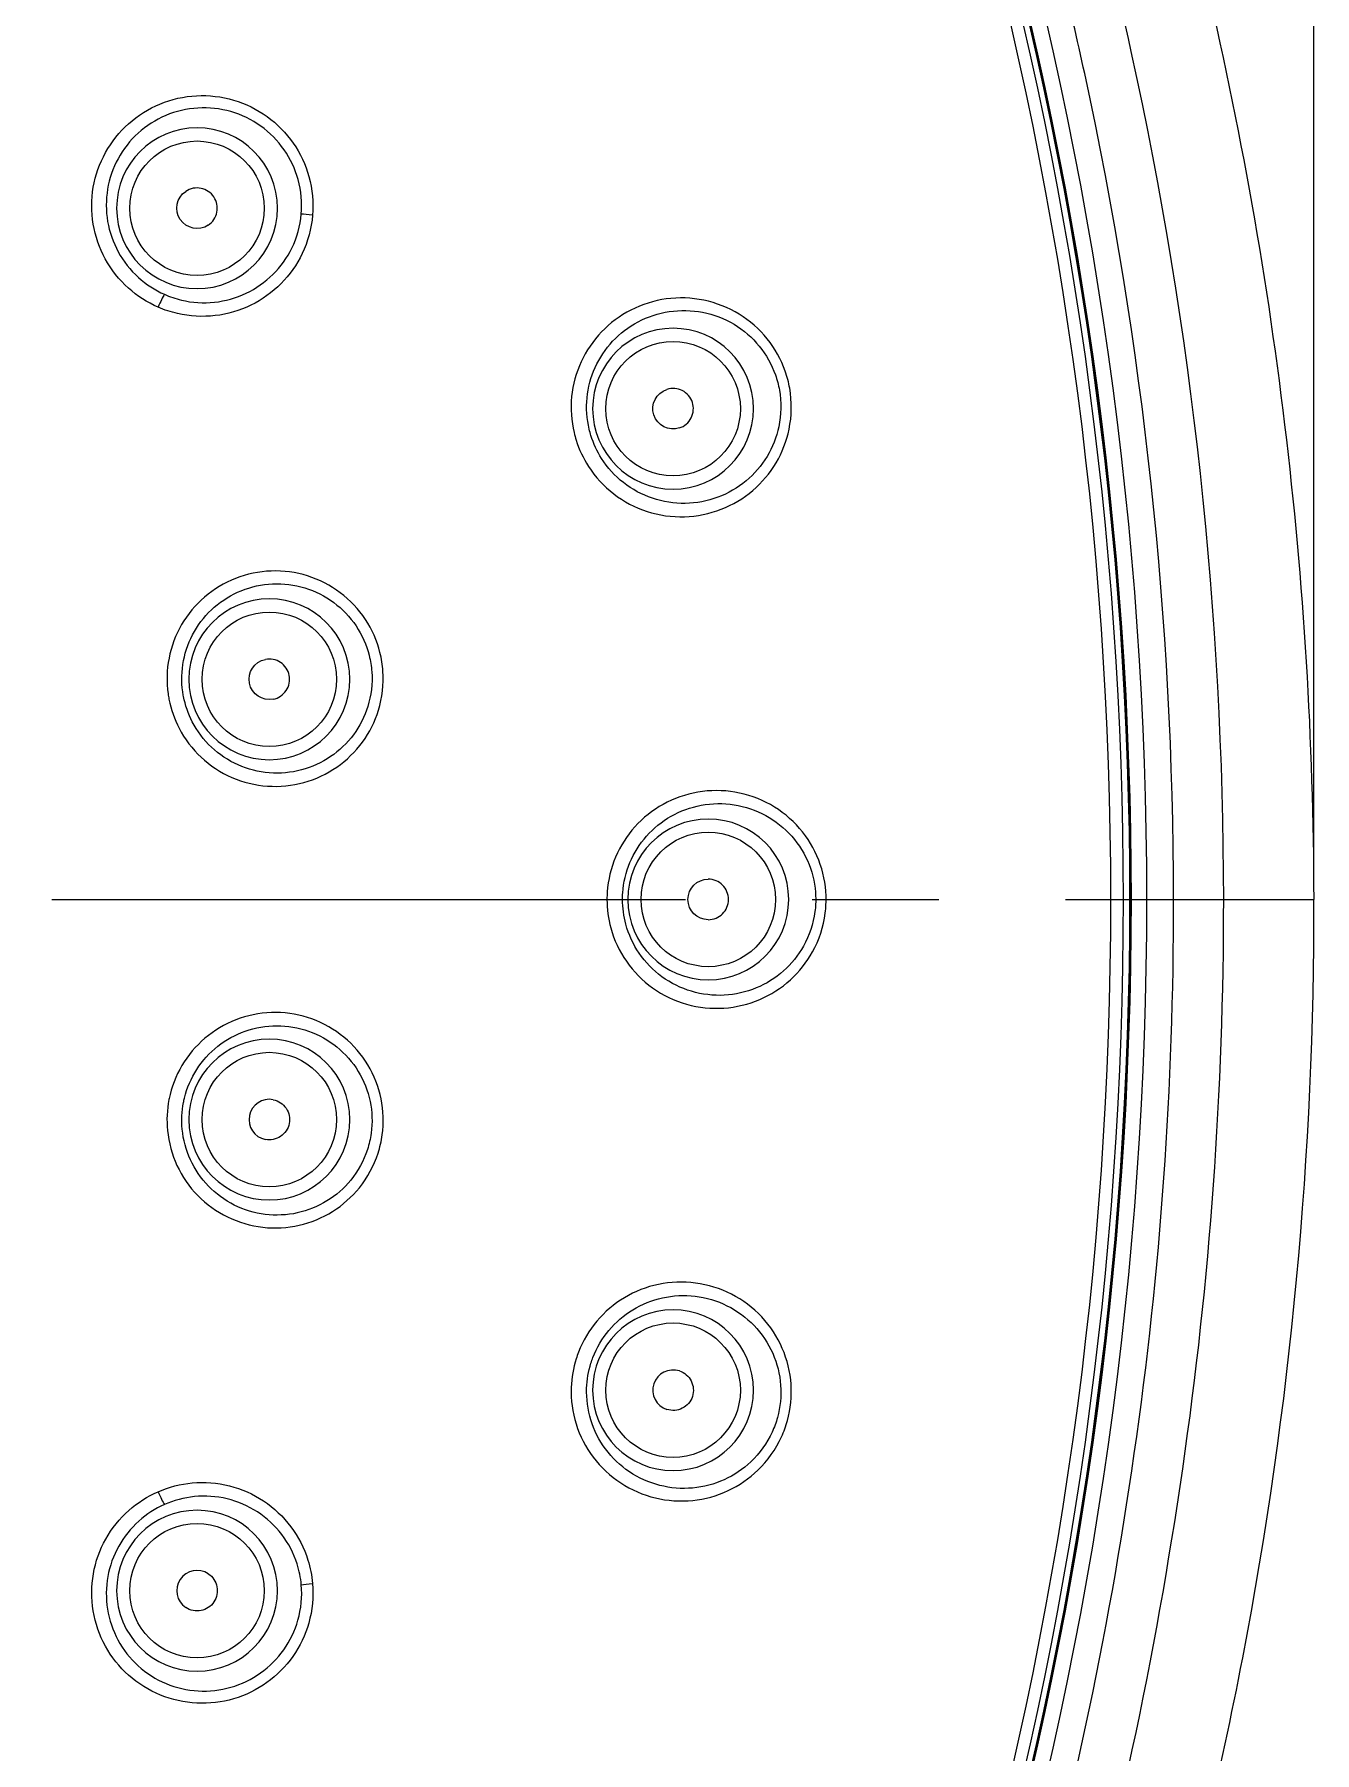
# Model space of a CAD drawing. Extents: x 1446 to 1743, y 841 to 1261.
# Drawn here: x 1566.3 to 1591.56, y 1092.8 to 1126.71 of the extents above; entities that cross this region are included whole.
import ezdxf

# ---------------------------------------------------------------- set-up
doc = ezdxf.new("R2010")
doc.units = 0
doc.header["$LTSCALE"] = 10
doc.header["$MEASUREMENT"] = 0
doc.linetypes.add('CENTER', pattern=[2, 1.25, -0.25, 0.25, -0.25])
doc.layers.add('1', color=1, linetype='CENTER')
doc.layers.add('D', color=2, linetype='CONTINUOUS')

msp = doc.modelspace()

# ---------------------------------------------------------------- linework, layer by layer
at = {"layer": '1'}
msp.add_line((1506.646, 1109.634), (1591.545, 1109.634), dxfattribs=at)
at = {"layer": '1', "color": 3, "linetype": 'Continuous', "extrusion": (0, 0, -1)}
for centre in [(-1569.511, 1123.275), (-1578.902, 1119.319), (-1570.937, 1113.979), (-1579.596, 1109.634), (-1570.937, 1105.29), (-1578.902, 1099.949), (-1569.511, 1095.993)]:
    msp.add_circle(centre, 1.587, dxfattribs=at)
at = {"layer": '1', "color": 3, "linetype": 'Continuous'}
for centre in [(1569.511, 1123.275), (1578.902, 1119.319), (1570.937, 1113.979), (1579.596, 1109.634), (1570.937, 1105.29), (1578.902, 1099.949), (1569.511, 1095.993)]:
    msp.add_circle(centre, 1.327, dxfattribs=at)
for radius in [76.319, 76.347]:
    msp.add_arc((1511.596, 1109.634), radius, 343.82384, 16.17616, dxfattribs=at)
at = {"layer": '1', "color": 7, "linetype": 'Continuous', "extrusion": (0, 0, -1)}
for centre, radius, start, end in [((-1511.596, 1109.634), 76.328, 163.82384, 196.17616), ((-1569.511, 1123.275), 0.4, 236.25, 56.25), ((-1578.902, 1119.319), 0.4, 252, 72), ((-1570.937, 1113.979), 0.4, 258.75, 78.75), ((-1579.596, 1109.634), 0.4, 270, 90)]:
    msp.add_arc(centre, radius, start, end, dxfattribs=at)
at = {"layer": '1', "color": 3, "linetype": 'Continuous', "extrusion": (0, 0, -1)}
msp.add_arc((-1511.596, 1109.634), 76.647, 163.82384, 196.17616, dxfattribs=at)
at = {"layer": '1', "color": 7, "linetype": 'Continuous'}
for centre, start, end in [((1570.937, 1105.29), 78.75, 258.75), ((1578.902, 1099.949), 72, 252), ((1569.511, 1095.993), 56.25, 236.25)]:
    msp.add_arc(centre, 0.4, start, end, dxfattribs=at)
at = {"layer": '1', "color": 3, "linetype": 'Continuous'}
for points, knots in [([(1508.434, 1109.634), (1508.438, 1115.237), (1509.046, 1120.864), (1510.856, 1129.098), (1511.506, 1131.882), (1513.793, 1136.983), (1515.424, 1139.353), (1519.375, 1143.306), (1521.741, 1144.938), (1526.843, 1147.233), (1529.634, 1147.883), (1537.86, 1149.687), (1543.429, 1150.295), (1554.741, 1150.297), (1560.317, 1149.691), (1567.167, 1148.188), (1568.531, 1147.849), (1571.249, 1147.104), (1572.608, 1146.665), (1576.451, 1144.94), (1578.821, 1143.303), (1582.769, 1139.348), (1584.393, 1136.992), (1586.692, 1131.869), (1587.33, 1129.117), (1589.143, 1120.869), (1589.753, 1115.237), (1589.757, 1109.634)], [0, 0, 0, 0, 0.125, 0.125, 0.1875, 0.1875, 0.25, 0.25, 0.3125, 0.3125, 0.375, 0.375, 0.5, 0.5, 0.625, 0.625, 0.65625, 0.65625, 0.6875, 0.6875, 0.75, 0.75, 0.8125, 0.8125, 0.875, 0.875, 1, 1, 1, 1]), ([(1588.776, 1109.633), (1588.77, 1115.136), (1588.185, 1120.57), (1586.731, 1127.275), (1586.403, 1128.613), (1585.684, 1131.262), (1585.282, 1132.571), (1583.635, 1136.341), (1582.059, 1138.659), (1578.209, 1142.534), (1575.889, 1144.131), (1572.121, 1145.798), (1570.788, 1146.215), (1568.13, 1146.938), (1566.796, 1147.267), (1560.098, 1148.724), (1554.647, 1149.313), (1543.588, 1149.316), (1538.143, 1148.73), (1531.438, 1147.277), (1530.103, 1146.95), (1527.441, 1146.226), (1526.114, 1145.815), (1522.358, 1144.162), (1520.037, 1142.576), (1516.173, 1138.714), (1514.585, 1136.391), (1512.935, 1132.639), (1512.525, 1131.322), (1511.8, 1128.657), (1511.47, 1127.321), (1510.01, 1120.611), (1509.421, 1115.163), (1509.415, 1109.633)], [0, 0, 0, 0, 0.125, 0.125, 0.15625, 0.15625, 0.1875, 0.1875, 0.25, 0.25, 0.3125, 0.3125, 0.34375, 0.34375, 0.375, 0.375, 0.5, 0.5, 0.625, 0.625, 0.65625, 0.65625, 0.6875, 0.6875, 0.75, 0.75, 0.8125, 0.8125, 0.84375, 0.84375, 0.875, 0.875, 1, 1, 1, 1]), ([(1568.743, 1121.322), (1568.743, 1121.322), (1568.743, 1121.322), (1568.743, 1121.322), (1568.53, 1121.415), (1568.329, 1121.544), (1568.156, 1121.7), (1567.974, 1121.863), (1567.818, 1122.06), (1567.7, 1122.274), (1567.584, 1122.487), (1567.502, 1122.723), (1567.462, 1122.963), (1567.423, 1123.201), (1567.424, 1123.45), (1567.464, 1123.688), (1567.505, 1123.926), (1567.588, 1124.161), (1567.705, 1124.373), (1567.823, 1124.585), (1567.979, 1124.781), (1568.16, 1124.942), (1568.342, 1125.105), (1568.555, 1125.239), (1568.78, 1125.332), (1569.007, 1125.426), (1569.253, 1125.482), (1569.499, 1125.495), (1569.744, 1125.508), (1569.995, 1125.479), (1570.232, 1125.409), (1570.467, 1125.34), (1570.694, 1125.229), (1570.894, 1125.085), (1571.092, 1124.941), (1571.269, 1124.761), (1571.409, 1124.56), (1571.548, 1124.36), (1571.654, 1124.133), (1571.719, 1123.898), (1571.787, 1123.651), (1571.811, 1123.389), (1571.79, 1123.135)], [0, 0, 0, 0, 0.000006, 0.000006, 0.000006, 0.073197, 0.073197, 0.073197, 0.150093, 0.150093, 0.150093, 0.226407, 0.226407, 0.226407, 0.302501, 0.302501, 0.302501, 0.378816, 0.378816, 0.378816, 0.455626, 0.455626, 0.455626, 0.53295, 0.53295, 0.53295, 0.610603, 0.610603, 0.610603, 0.688307, 0.688307, 0.688307, 0.765805, 0.765805, 0.765805, 0.842927, 0.842927, 0.842927, 0.919624, 0.919624, 0.919624, 1, 1, 1, 1]), ([(1571.568, 1123.161), (1571.587, 1123.387), (1571.566, 1123.621), (1571.505, 1123.84), (1571.448, 1124.049), (1571.352, 1124.252), (1571.228, 1124.43), (1571.103, 1124.609), (1570.945, 1124.769), (1570.768, 1124.896), (1570.59, 1125.023), (1570.388, 1125.121), (1570.178, 1125.181), (1569.968, 1125.242), (1569.745, 1125.267), (1569.527, 1125.253), (1569.31, 1125.24), (1569.093, 1125.189), (1568.893, 1125.105), (1568.694, 1125.021), (1568.508, 1124.901), (1568.348, 1124.756), (1568.19, 1124.613), (1568.055, 1124.44), (1567.953, 1124.252), (1567.852, 1124.066), (1567.781, 1123.859), (1567.746, 1123.65), (1567.712, 1123.441), (1567.712, 1123.224), (1567.747, 1123.015), (1567.783, 1122.806), (1567.855, 1122.6), (1567.957, 1122.413), (1568.059, 1122.226), (1568.196, 1122.053), (1568.354, 1121.909), (1568.505, 1121.772), (1568.681, 1121.658), (1568.867, 1121.576)], [0, 0, 0, 0, 0.081058, 0.081058, 0.081058, 0.158442, 0.158442, 0.158442, 0.23624, 0.23624, 0.23624, 0.314338, 0.314338, 0.314338, 0.392502, 0.392502, 0.392502, 0.470413, 0.470413, 0.470413, 0.54775, 0.54775, 0.54775, 0.624309, 0.624309, 0.624309, 0.70013, 0.70013, 0.70013, 0.775547, 0.775547, 0.775547, 0.851106, 0.851106, 0.851106, 0.927301, 0.927301, 0.927301, 1, 1, 1, 1]), ([(1571.79, 1123.135), (1571.79, 1123.135), (1571.79, 1123.135), (1571.79, 1123.135), (1571.768, 1122.875), (1571.697, 1122.614), (1571.584, 1122.379), (1571.48, 1122.161), (1571.337, 1121.959), (1571.168, 1121.788), (1570.996, 1121.614), (1570.793, 1121.469), (1570.574, 1121.362), (1570.353, 1121.254), (1570.111, 1121.183), (1569.867, 1121.155), (1569.622, 1121.127), (1569.368, 1121.14), (1569.127, 1121.196), (1568.996, 1121.226), (1568.867, 1121.268), (1568.743, 1121.322), (1568.743, 1121.322), (1568.743, 1121.322), (1568.743, 1121.322)], [0, 0, 0, 0, 0.000015, 0.000015, 0.000015, 0.190228, 0.190228, 0.190228, 0.365738, 0.365738, 0.365738, 0.543364, 0.543364, 0.543364, 0.722731, 0.722731, 0.722731, 0.90274, 0.90274, 0.90274, 0.999985, 0.999985, 0.999985, 1, 1, 1, 1]), ([(1568.867, 1121.576), (1568.975, 1121.527), (1569.088, 1121.489), (1569.203, 1121.462), (1569.415, 1121.412), (1569.638, 1121.397), (1569.853, 1121.42), (1570.069, 1121.443), (1570.284, 1121.504), (1570.48, 1121.597), (1570.674, 1121.69), (1570.855, 1121.817), (1571.008, 1121.969), (1571.16, 1122.119), (1571.288, 1122.298), (1571.382, 1122.49), (1571.483, 1122.698), (1571.547, 1122.93), (1571.568, 1123.161)], [0, 0, 0, 0, 0.096534, 0.096534, 0.096534, 0.275718, 0.275718, 0.275718, 0.454902, 0.454902, 0.454902, 0.632827, 0.632827, 0.632827, 0.808936, 0.808936, 0.808936, 1, 1, 1, 1]), ([(1576.989, 1118.698), (1576.974, 1118.747), (1576.96, 1118.796), (1576.949, 1118.846), (1576.894, 1119.078), (1576.878, 1119.322), (1576.901, 1119.558), (1576.925, 1119.794), (1576.99, 1120.029), (1577.088, 1120.244), (1577.188, 1120.46), (1577.326, 1120.662), (1577.49, 1120.833), (1577.657, 1121.008), (1577.855, 1121.155), (1578.069, 1121.265), (1578.287, 1121.377), (1578.526, 1121.452), (1578.768, 1121.485), (1579.014, 1121.519), (1579.268, 1121.51), (1579.511, 1121.46), (1579.754, 1121.409), (1579.992, 1121.315), (1580.204, 1121.185), (1580.414, 1121.056), (1580.605, 1120.889), (1580.76, 1120.696), (1580.912, 1120.507), (1581.034, 1120.288), (1581.114, 1120.059), (1581.153, 1119.949), (1581.182, 1119.837), (1581.202, 1119.723), (1581.249, 1119.456), (1581.245, 1119.176), (1581.19, 1118.912), (1581.142, 1118.681), (1581.054, 1118.455), (1580.935, 1118.252), (1580.813, 1118.047), (1580.655, 1117.86), (1580.474, 1117.706), (1580.29, 1117.549), (1580.076, 1117.421), (1579.851, 1117.334), (1579.621, 1117.245), (1579.373, 1117.194), (1579.127, 1117.186), (1578.879, 1117.179), (1578.625, 1117.214), (1578.388, 1117.291), (1578.153, 1117.367), (1577.927, 1117.486), (1577.73, 1117.638), (1577.536, 1117.787), (1577.365, 1117.973), (1577.232, 1118.18), (1577.129, 1118.34), (1577.047, 1118.516), (1576.989, 1118.698)], [0, 0, 0, 0, 0.011078, 0.011078, 0.011078, 0.063424, 0.063424, 0.063424, 0.11559, 0.11559, 0.11559, 0.168201, 0.168201, 0.168201, 0.2217, 0.2217, 0.2217, 0.276203, 0.276203, 0.276203, 0.331424, 0.331424, 0.331424, 0.386733, 0.386733, 0.386733, 0.441399, 0.441399, 0.441399, 0.494953, 0.494953, 0.494953, 0.52014, 0.52014, 0.52014, 0.579818, 0.579818, 0.579818, 0.631892, 0.631892, 0.631892, 0.684692, 0.684692, 0.684692, 0.738604, 0.738604, 0.738604, 0.793539, 0.793539, 0.793539, 0.848942, 0.848942, 0.848942, 0.90404, 0.90404, 0.90404, 0.958226, 0.958226, 0.958226, 1, 1, 1, 1]), ([(1577.282, 1118.787), (1577.332, 1118.629), (1577.403, 1118.476), (1577.492, 1118.336), (1577.606, 1118.155), (1577.754, 1117.992), (1577.922, 1117.86), (1578.093, 1117.726), (1578.29, 1117.62), (1578.495, 1117.551), (1578.703, 1117.481), (1578.925, 1117.447), (1579.143, 1117.451), (1579.361, 1117.454), (1579.58, 1117.496), (1579.784, 1117.572), (1579.985, 1117.647), (1580.176, 1117.758), (1580.341, 1117.896), (1580.504, 1118.031), (1580.646, 1118.195), (1580.755, 1118.377), (1580.864, 1118.557), (1580.943, 1118.758), (1580.987, 1118.964), (1581.037, 1119.199), (1581.042, 1119.449), (1580.999, 1119.686), (1580.981, 1119.788), (1580.955, 1119.889), (1580.921, 1119.986), (1580.848, 1120.19), (1580.739, 1120.385), (1580.602, 1120.552), (1580.463, 1120.723), (1580.292, 1120.871), (1580.104, 1120.984), (1579.914, 1121.098), (1579.701, 1121.179), (1579.485, 1121.221), (1579.269, 1121.263), (1579.044, 1121.268), (1578.827, 1121.236), (1578.614, 1121.204), (1578.404, 1121.135), (1578.213, 1121.034), (1578.027, 1120.935), (1577.855, 1120.804), (1577.71, 1120.649), (1577.569, 1120.498), (1577.45, 1120.321), (1577.364, 1120.131), (1577.28, 1119.944), (1577.225, 1119.74), (1577.205, 1119.534), (1577.185, 1119.329), (1577.199, 1119.117), (1577.247, 1118.915), (1577.257, 1118.872), (1577.269, 1118.829), (1577.282, 1118.787)], [0, 0, 0, 0, 0.041104, 0.041104, 0.041104, 0.094604, 0.094604, 0.094604, 0.149312, 0.149312, 0.149312, 0.204655, 0.204655, 0.204655, 0.259811, 0.259811, 0.259811, 0.314122, 0.314122, 0.314122, 0.367407, 0.367407, 0.367407, 0.419989, 0.419989, 0.419989, 0.480263, 0.480263, 0.480263, 0.505694, 0.505694, 0.505694, 0.559787, 0.559787, 0.559787, 0.61499, 0.61499, 0.61499, 0.670775, 0.670775, 0.670775, 0.726317, 0.726317, 0.726317, 0.780895, 0.780895, 0.780895, 0.834168, 0.834168, 0.834168, 0.886252, 0.886252, 0.886252, 0.937654, 0.937654, 0.937654, 0.989109, 0.989109, 0.989109, 1, 1, 1, 1]), ([(1568.957, 1113.585), (1568.95, 1113.62), (1568.944, 1113.655), (1568.939, 1113.691), (1568.906, 1113.924), (1568.912, 1114.167), (1568.958, 1114.398), (1569.003, 1114.629), (1569.088, 1114.855), (1569.206, 1115.058), (1569.325, 1115.262), (1569.481, 1115.448), (1569.659, 1115.601), (1569.84, 1115.756), (1570.049, 1115.882), (1570.27, 1115.969), (1570.493, 1116.056), (1570.734, 1116.106), (1570.974, 1116.115), (1571.215, 1116.124), (1571.461, 1116.091), (1571.691, 1116.019), (1571.921, 1115.946), (1572.143, 1115.833), (1572.336, 1115.687), (1572.528, 1115.543), (1572.698, 1115.363), (1572.831, 1115.162), (1572.962, 1114.963), (1573.061, 1114.739), (1573.119, 1114.508), (1573.15, 1114.387), (1573.169, 1114.263), (1573.178, 1114.139), (1573.196, 1113.882), (1573.165, 1113.616), (1573.09, 1113.37), (1573.021, 1113.145), (1572.912, 1112.929), (1572.774, 1112.74), (1572.635, 1112.549), (1572.461, 1112.38), (1572.267, 1112.246), (1572.071, 1112.11), (1571.849, 1112.006), (1571.619, 1111.943), (1571.387, 1111.879), (1571.141, 1111.854), (1570.901, 1111.871), (1570.66, 1111.887), (1570.418, 1111.946), (1570.197, 1112.043), (1569.976, 1112.139), (1569.768, 1112.275), (1569.591, 1112.44), (1569.417, 1112.603), (1569.267, 1112.8), (1569.157, 1113.012), (1569.064, 1113.192), (1568.996, 1113.387), (1568.957, 1113.585)], [0, 0, 0, 0, 0.007897, 0.007897, 0.007897, 0.060836, 0.060836, 0.060836, 0.113705, 0.113705, 0.113705, 0.166841, 0.166841, 0.166841, 0.22048, 0.22048, 0.22048, 0.27467, 0.27467, 0.27467, 0.329233, 0.329233, 0.329233, 0.38381, 0.38381, 0.38381, 0.438003, 0.438003, 0.438003, 0.49157, 0.49157, 0.49157, 0.519217, 0.519217, 0.519217, 0.577386, 0.577386, 0.577386, 0.6302, 0.6302, 0.6302, 0.683462, 0.683462, 0.683462, 0.737359, 0.737359, 0.737359, 0.791796, 0.791796, 0.791796, 0.846433, 0.846433, 0.846433, 0.900855, 0.900855, 0.900855, 0.954761, 0.954761, 0.954761, 1, 1, 1, 1]), ([(1569.244, 1113.64), (1569.278, 1113.467), (1569.337, 1113.297), (1569.418, 1113.141), (1569.513, 1112.955), (1569.643, 1112.784), (1569.794, 1112.64), (1569.947, 1112.495), (1570.128, 1112.375), (1570.32, 1112.289), (1570.514, 1112.203), (1570.726, 1112.149), (1570.937, 1112.133), (1571.148, 1112.116), (1571.365, 1112.135), (1571.57, 1112.19), (1571.773, 1112.244), (1571.97, 1112.334), (1572.144, 1112.452), (1572.317, 1112.569), (1572.472, 1112.718), (1572.596, 1112.886), (1572.72, 1113.053), (1572.817, 1113.243), (1572.879, 1113.442), (1572.947, 1113.661), (1572.975, 1113.896), (1572.959, 1114.125), (1572.951, 1114.235), (1572.933, 1114.345), (1572.906, 1114.452), (1572.855, 1114.657), (1572.766, 1114.855), (1572.649, 1115.031), (1572.53, 1115.208), (1572.378, 1115.367), (1572.207, 1115.494), (1572.035, 1115.621), (1571.839, 1115.72), (1571.635, 1115.782), (1571.431, 1115.844), (1571.214, 1115.871), (1571.001, 1115.861), (1570.791, 1115.852), (1570.579, 1115.806), (1570.383, 1115.727), (1570.19, 1115.649), (1570.008, 1115.537), (1569.851, 1115.4), (1569.696, 1115.265), (1569.561, 1115.102), (1569.459, 1114.923), (1569.357, 1114.746), (1569.283, 1114.548), (1569.244, 1114.347), (1569.205, 1114.146), (1569.2, 1113.935), (1569.229, 1113.732), (1569.233, 1113.701), (1569.239, 1113.67), (1569.244, 1113.64)], [0, 0, 0, 0, 0.04472, 0.04472, 0.04472, 0.098118, 0.098118, 0.098118, 0.152218, 0.152218, 0.152218, 0.206756, 0.206756, 0.206756, 0.261299, 0.261299, 0.261299, 0.315455, 0.315455, 0.315455, 0.369067, 0.369067, 0.369067, 0.422275, 0.422275, 0.422275, 0.480902, 0.480902, 0.480902, 0.508764, 0.508764, 0.508764, 0.562752, 0.562752, 0.562752, 0.617351, 0.617351, 0.617351, 0.672275, 0.672275, 0.672275, 0.727066, 0.727066, 0.727066, 0.781307, 0.781307, 0.781307, 0.834786, 0.834786, 0.834786, 0.887552, 0.887552, 0.887552, 0.939884, 0.939884, 0.939884, 0.992197, 0.992197, 0.992197, 1, 1, 1, 1]), ([(1577.598, 1109.634), (1577.598, 1109.684), (1577.599, 1109.734), (1577.603, 1109.783), (1577.619, 1110.019), (1577.676, 1110.255), (1577.768, 1110.471), (1577.861, 1110.688), (1577.991, 1110.892), (1578.148, 1111.067), (1578.308, 1111.244), (1578.499, 1111.396), (1578.706, 1111.511), (1578.917, 1111.628), (1579.151, 1111.71), (1579.389, 1111.751), (1579.63, 1111.793), (1579.882, 1111.793), (1580.123, 1111.752), (1580.367, 1111.711), (1580.607, 1111.626), (1580.823, 1111.505), (1581.038, 1111.384), (1581.235, 1111.223), (1581.397, 1111.036), (1581.557, 1110.852), (1581.687, 1110.637), (1581.775, 1110.409), (1581.862, 1110.186), (1581.912, 1109.945), (1581.92, 1109.705), (1581.923, 1109.592), (1581.918, 1109.477), (1581.904, 1109.365), (1581.87, 1109.098), (1581.783, 1108.834), (1581.654, 1108.599), (1581.539, 1108.393), (1581.389, 1108.204), (1581.215, 1108.046), (1581.038, 1107.885), (1580.831, 1107.753), (1580.612, 1107.66), (1580.389, 1107.564), (1580.146, 1107.506), (1579.904, 1107.49), (1579.658, 1107.474), (1579.406, 1107.5), (1579.168, 1107.567), (1578.931, 1107.634), (1578.701, 1107.744), (1578.499, 1107.888), (1578.299, 1108.031), (1578.121, 1108.211), (1577.98, 1108.413), (1577.842, 1108.612), (1577.737, 1108.837), (1577.673, 1109.072), (1577.623, 1109.254), (1577.598, 1109.445), (1577.598, 1109.634)], [0, 0, 0, 0, 0.010855, 0.010855, 0.010855, 0.063006, 0.063006, 0.063006, 0.115254, 0.115254, 0.115254, 0.16819, 0.16819, 0.16819, 0.222153, 0.222153, 0.222153, 0.277083, 0.277083, 0.277083, 0.332499, 0.332499, 0.332499, 0.387645, 0.387645, 0.387645, 0.441835, 0.441835, 0.441835, 0.494829, 0.494829, 0.494829, 0.519638, 0.519638, 0.519638, 0.579309, 0.579309, 0.579309, 0.631586, 0.631586, 0.631586, 0.684879, 0.684879, 0.684879, 0.739317, 0.739317, 0.739317, 0.794573, 0.794573, 0.794573, 0.84995, 0.84995, 0.84995, 0.904707, 0.904707, 0.904707, 0.95841, 0.95841, 0.95841, 1, 1, 1, 1]), ([(1577.905, 1109.634), (1577.905, 1109.47), (1577.926, 1109.304), (1577.969, 1109.146), (1578.024, 1108.942), (1578.115, 1108.745), (1578.233, 1108.572), (1578.354, 1108.394), (1578.508, 1108.236), (1578.681, 1108.109), (1578.857, 1107.981), (1579.057, 1107.882), (1579.265, 1107.821), (1579.473, 1107.759), (1579.695, 1107.733), (1579.912, 1107.744), (1580.126, 1107.756), (1580.342, 1107.804), (1580.541, 1107.887), (1580.736, 1107.967), (1580.921, 1108.082), (1581.08, 1108.224), (1581.236, 1108.362), (1581.371, 1108.53), (1581.474, 1108.713), (1581.591, 1108.921), (1581.669, 1109.156), (1581.7, 1109.394), (1581.713, 1109.494), (1581.718, 1109.596), (1581.714, 1109.697), (1581.707, 1109.911), (1581.662, 1110.126), (1581.584, 1110.325), (1581.504, 1110.527), (1581.387, 1110.718), (1581.243, 1110.881), (1581.098, 1111.046), (1580.921, 1111.187), (1580.729, 1111.292), (1580.536, 1111.397), (1580.322, 1111.469), (1580.106, 1111.503), (1579.893, 1111.537), (1579.67, 1111.534), (1579.458, 1111.494), (1579.25, 1111.455), (1579.046, 1111.38), (1578.861, 1111.275), (1578.681, 1111.173), (1578.516, 1111.038), (1578.378, 1110.882), (1578.242, 1110.729), (1578.13, 1110.551), (1578.051, 1110.361), (1577.972, 1110.173), (1577.923, 1109.968), (1577.909, 1109.764), (1577.906, 1109.72), (1577.905, 1109.677), (1577.905, 1109.634)], [0, 0, 0, 0, 0.040875, 0.040875, 0.040875, 0.093782, 0.093782, 0.093782, 0.148001, 0.148001, 0.148001, 0.203175, 0.203175, 0.203175, 0.258545, 0.258545, 0.258545, 0.31333, 0.31333, 0.31333, 0.367095, 0.367095, 0.367095, 0.419889, 0.419889, 0.419889, 0.480168, 0.480168, 0.480168, 0.505221, 0.505221, 0.505221, 0.558749, 0.558749, 0.558749, 0.613483, 0.613483, 0.613483, 0.669145, 0.669145, 0.669145, 0.724967, 0.724967, 0.724967, 0.780093, 0.780093, 0.780093, 0.833961, 0.833961, 0.833961, 0.88649, 0.88649, 0.88649, 0.938052, 0.938052, 0.938052, 0.989334, 0.989334, 0.989334, 1, 1, 1, 1]), ([(1570.754, 1073.166), (1572.522, 1073.689), (1574.189, 1074.417), (1577.327, 1076.274), (1578.798, 1077.411), (1582.666, 1081.254), (1584.6, 1084.47), (1586.733, 1091.5), (1587.483, 1095.091), (1588.519, 1102.307), (1588.78, 1105.952), (1588.776, 1109.633)], [0, 0, 0, 0, 0.125, 0.125, 0.25, 0.25, 0.5, 0.5, 0.75, 0.75, 1, 1, 1, 1]), ([(1589.757, 1109.634), (1589.76, 1105.887), (1589.488, 1102.105), (1588.408, 1094.689), (1587.649, 1090.984), (1585.376, 1083.797), (1583.353, 1080.51), (1578.023, 1075.273), (1574.63, 1073.273), (1571.037, 1072.21)], [0, 0, 0, 0, 0.25, 0.25, 0.5, 0.5, 0.75, 0.75, 1, 1, 1, 1]), ([(1568.957, 1105.683), (1568.963, 1105.716), (1568.971, 1105.749), (1568.979, 1105.782), (1569.035, 1106.011), (1569.131, 1106.233), (1569.258, 1106.43), (1569.386, 1106.628), (1569.55, 1106.806), (1569.735, 1106.951), (1569.922, 1107.097), (1570.136, 1107.212), (1570.36, 1107.288), (1570.586, 1107.366), (1570.829, 1107.405), (1571.067, 1107.403), (1571.308, 1107.4), (1571.552, 1107.357), (1571.778, 1107.275), (1572.005, 1107.192), (1572.221, 1107.069), (1572.408, 1106.916), (1572.594, 1106.763), (1572.756, 1106.575), (1572.88, 1106.368), (1573.003, 1106.163), (1573.093, 1105.934), (1573.141, 1105.699), (1573.188, 1105.467), (1573.196, 1105.224), (1573.164, 1104.989), (1573.147, 1104.866), (1573.119, 1104.744), (1573.081, 1104.626), (1573.002, 1104.381), (1572.875, 1104.147), (1572.714, 1103.946), (1572.566, 1103.763), (1572.385, 1103.602), (1572.186, 1103.477), (1571.984, 1103.351), (1571.758, 1103.258), (1571.527, 1103.205), (1571.293, 1103.152), (1571.047, 1103.138), (1570.809, 1103.165), (1570.569, 1103.193), (1570.33, 1103.262), (1570.113, 1103.368), (1569.896, 1103.474), (1569.695, 1103.619), (1569.525, 1103.792), (1569.357, 1103.963), (1569.217, 1104.167), (1569.115, 1104.385), (1569.015, 1104.601), (1568.951, 1104.837), (1568.928, 1105.075), (1568.908, 1105.277), (1568.918, 1105.484), (1568.957, 1105.683)], [0, 0, 0, 0, 0.007483, 0.007483, 0.007483, 0.06033, 0.06033, 0.06033, 0.113303, 0.113303, 0.113303, 0.166705, 0.166705, 0.166705, 0.220683, 0.220683, 0.220683, 0.27515, 0.27515, 0.27515, 0.329795, 0.329795, 0.329795, 0.384193, 0.384193, 0.384193, 0.438009, 0.438009, 0.438009, 0.491182, 0.491182, 0.491182, 0.51876, 0.51876, 0.51876, 0.576811, 0.576811, 0.576811, 0.629848, 0.629848, 0.629848, 0.683499, 0.683499, 0.683499, 0.737751, 0.737751, 0.737751, 0.792349, 0.792349, 0.792349, 0.846894, 0.846894, 0.846894, 0.901032, 0.901032, 0.901032, 0.954598, 0.954598, 0.954598, 1, 1, 1, 1]), ([(1569.244, 1105.628), (1569.211, 1105.455), (1569.202, 1105.275), (1569.219, 1105.099), (1569.238, 1104.892), (1569.294, 1104.686), (1569.38, 1104.498), (1569.467, 1104.307), (1569.589, 1104.129), (1569.735, 1103.978), (1569.882, 1103.826), (1570.057, 1103.697), (1570.246, 1103.603), (1570.436, 1103.508), (1570.645, 1103.445), (1570.856, 1103.419), (1571.065, 1103.393), (1571.283, 1103.403), (1571.489, 1103.448), (1571.694, 1103.493), (1571.895, 1103.574), (1572.074, 1103.684), (1572.251, 1103.793), (1572.412, 1103.934), (1572.544, 1104.096), (1572.688, 1104.273), (1572.801, 1104.48), (1572.872, 1104.698), (1572.906, 1104.802), (1572.931, 1104.91), (1572.946, 1105.02), (1572.974, 1105.228), (1572.967, 1105.444), (1572.925, 1105.649), (1572.882, 1105.857), (1572.801, 1106.06), (1572.691, 1106.241), (1572.58, 1106.424), (1572.435, 1106.589), (1572.27, 1106.723), (1572.103, 1106.857), (1571.911, 1106.964), (1571.71, 1107.035), (1571.51, 1107.105), (1571.295, 1107.142), (1571.083, 1107.141), (1570.874, 1107.141), (1570.661, 1107.105), (1570.463, 1107.036), (1570.268, 1106.967), (1570.081, 1106.865), (1569.919, 1106.736), (1569.758, 1106.609), (1569.616, 1106.452), (1569.505, 1106.279), (1569.395, 1106.107), (1569.312, 1105.913), (1569.263, 1105.714), (1569.256, 1105.686), (1569.25, 1105.657), (1569.244, 1105.628)], [0, 0, 0, 0, 0.04486, 0.04486, 0.04486, 0.097847, 0.097847, 0.097847, 0.151555, 0.151555, 0.151555, 0.205883, 0.205883, 0.205883, 0.260484, 0.260484, 0.260484, 0.314927, 0.314927, 0.314927, 0.368896, 0.368896, 0.368896, 0.422319, 0.422319, 0.422319, 0.480826, 0.480826, 0.480826, 0.508618, 0.508618, 0.508618, 0.56221, 0.56221, 0.56221, 0.616435, 0.616435, 0.616435, 0.671207, 0.671207, 0.671207, 0.726143, 0.726143, 0.726143, 0.780757, 0.780757, 0.780757, 0.834688, 0.834688, 0.834688, 0.887829, 0.887829, 0.887829, 0.940347, 0.940347, 0.940347, 0.992605, 0.992605, 0.992605, 1, 1, 1, 1]), ([(1576.989, 1100.57), (1577.003, 1100.615), (1577.019, 1100.659), (1577.036, 1100.703), (1577.122, 1100.924), (1577.246, 1101.133), (1577.399, 1101.313), (1577.552, 1101.495), (1577.738, 1101.653), (1577.942, 1101.775), (1578.148, 1101.898), (1578.378, 1101.988), (1578.613, 1102.037), (1578.852, 1102.087), (1579.103, 1102.096), (1579.345, 1102.064), (1579.59, 1102.031), (1579.833, 1101.956), (1580.054, 1101.843), (1580.275, 1101.73), (1580.48, 1101.576), (1580.65, 1101.395), (1580.819, 1101.215), (1580.959, 1101.002), (1581.057, 1100.775), (1581.154, 1100.552), (1581.213, 1100.309), (1581.23, 1100.066), (1581.246, 1099.828), (1581.222, 1099.583), (1581.159, 1099.353), (1581.129, 1099.242), (1581.089, 1099.133), (1581.042, 1099.028), (1580.93, 1098.784), (1580.769, 1098.557), (1580.577, 1098.371), (1580.405, 1098.206), (1580.203, 1098.067), (1579.989, 1097.967), (1579.769, 1097.865), (1579.529, 1097.799), (1579.289, 1097.774), (1579.044, 1097.749), (1578.792, 1097.766), (1578.553, 1097.823), (1578.312, 1097.882), (1578.077, 1097.983), (1577.869, 1098.119), (1577.662, 1098.255), (1577.475, 1098.43), (1577.326, 1098.628), (1577.178, 1098.824), (1577.062, 1099.049), (1576.989, 1099.283), (1576.917, 1099.514), (1576.883, 1099.76), (1576.892, 1100.002), (1576.899, 1100.194), (1576.932, 1100.387), (1576.989, 1100.57)], [0, 0, 0, 0, 0.010192, 0.010192, 0.010192, 0.062332, 0.062332, 0.062332, 0.114828, 0.114828, 0.114828, 0.16819, 0.16819, 0.16819, 0.222605, 0.222605, 0.222605, 0.277827, 0.277827, 0.277827, 0.333212, 0.333212, 0.333212, 0.387979, 0.387979, 0.387979, 0.44161, 0.44161, 0.44161, 0.494146, 0.494146, 0.494146, 0.519216, 0.519216, 0.519216, 0.578618, 0.578618, 0.578618, 0.631297, 0.631297, 0.631297, 0.685126, 0.685126, 0.685126, 0.739973, 0.739973, 0.739973, 0.795327, 0.795327, 0.795327, 0.850461, 0.850461, 0.850461, 0.904763, 0.904763, 0.904763, 0.95801, 0.95801, 0.95801, 1, 1, 1, 1]), ([(1577.282, 1100.481), (1577.232, 1100.322), (1577.204, 1100.155), (1577.197, 1099.988), (1577.19, 1099.778), (1577.218, 1099.563), (1577.279, 1099.363), (1577.342, 1099.158), (1577.441, 1098.961), (1577.568, 1098.789), (1577.698, 1098.614), (1577.859, 1098.46), (1578.039, 1098.339), (1578.221, 1098.216), (1578.426, 1098.125), (1578.638, 1098.071), (1578.848, 1098.017), (1579.071, 1097.999), (1579.288, 1098.019), (1579.501, 1098.038), (1579.715, 1098.094), (1579.911, 1098.183), (1580.103, 1098.27), (1580.283, 1098.391), (1580.437, 1098.537), (1580.61, 1098.702), (1580.755, 1098.903), (1580.855, 1099.121), (1580.898, 1099.214), (1580.934, 1099.311), (1580.961, 1099.41), (1581.017, 1099.616), (1581.039, 1099.834), (1581.024, 1100.046), (1581.008, 1100.263), (1580.954, 1100.479), (1580.867, 1100.677), (1580.777, 1100.879), (1580.651, 1101.067), (1580.499, 1101.225), (1580.346, 1101.385), (1580.163, 1101.52), (1579.965, 1101.617), (1579.769, 1101.715), (1579.553, 1101.779), (1579.336, 1101.804), (1579.122, 1101.83), (1578.902, 1101.819), (1578.692, 1101.772), (1578.487, 1101.726), (1578.286, 1101.646), (1578.106, 1101.536), (1577.93, 1101.428), (1577.768, 1101.289), (1577.635, 1101.129), (1577.504, 1100.971), (1577.397, 1100.789), (1577.322, 1100.597), (1577.308, 1100.559), (1577.294, 1100.52), (1577.282, 1100.481)], [0, 0, 0, 0, 0.041271, 0.041271, 0.041271, 0.09367, 0.09367, 0.09367, 0.147323, 0.147323, 0.147323, 0.202114, 0.202114, 0.202114, 0.257453, 0.257453, 0.257453, 0.312556, 0.312556, 0.312556, 0.366811, 0.366811, 0.366811, 0.419994, 0.419994, 0.419994, 0.479995, 0.479995, 0.479995, 0.505309, 0.505309, 0.505309, 0.558366, 0.558366, 0.558366, 0.612526, 0.612526, 0.612526, 0.667812, 0.667812, 0.667812, 0.723649, 0.723649, 0.723649, 0.779158, 0.779158, 0.779158, 0.833607, 0.833607, 0.833607, 0.886698, 0.886698, 0.886698, 0.938629, 0.938629, 0.938629, 0.989978, 0.989978, 0.989978, 1, 1, 1, 1]), ([(1568.743, 1097.946), (1568.743, 1097.946), (1568.743, 1097.946), (1568.743, 1097.946), (1568.956, 1098.039), (1569.187, 1098.098), (1569.418, 1098.119), (1569.661, 1098.141), (1569.912, 1098.121), (1570.148, 1098.062), (1570.387, 1098.002), (1570.619, 1097.899), (1570.824, 1097.763), (1571.029, 1097.627), (1571.214, 1097.453), (1571.362, 1097.255), (1571.51, 1097.059), (1571.625, 1096.833), (1571.699, 1096.598), (1571.746, 1096.448), (1571.777, 1096.29), (1571.79, 1096.133), (1571.79, 1096.133), (1571.79, 1096.133), (1571.79, 1096.133)], [0, 0, 0, 0, 0.000014, 0.000014, 0.000014, 0.168962, 0.168962, 0.168962, 0.347203, 0.347203, 0.347203, 0.526916, 0.526916, 0.526916, 0.707022, 0.707022, 0.707022, 0.886111, 0.886111, 0.886111, 0.999986, 0.999986, 0.999986, 1, 1, 1, 1]), ([(1571.79, 1096.133), (1571.812, 1095.873), (1571.786, 1095.604), (1571.714, 1095.352), (1571.647, 1095.119), (1571.54, 1094.895), (1571.401, 1094.696), (1571.261, 1094.498), (1571.085, 1094.321), (1570.889, 1094.18), (1570.691, 1094.038), (1570.466, 1093.928), (1570.233, 1093.859), (1569.999, 1093.79), (1569.749, 1093.761), (1569.505, 1093.773), (1569.261, 1093.785), (1569.015, 1093.84), (1568.788, 1093.933), (1568.56, 1094.026), (1568.346, 1094.16), (1568.162, 1094.323), (1567.979, 1094.486), (1567.821, 1094.684), (1567.703, 1094.9), (1567.585, 1095.114), (1567.502, 1095.352), (1567.462, 1095.595), (1567.422, 1095.835), (1567.424, 1096.086), (1567.466, 1096.326), (1567.508, 1096.565), (1567.592, 1096.8), (1567.71, 1097.012), (1567.828, 1097.223), (1567.984, 1097.416), (1568.165, 1097.577), (1568.336, 1097.729), (1568.533, 1097.854), (1568.743, 1097.946), (1568.743, 1097.946), (1568.743, 1097.946), (1568.743, 1097.946)], [0, 0, 0, 0, 0.082392, 0.082392, 0.082392, 0.158568, 0.158568, 0.158568, 0.234874, 0.234874, 0.234874, 0.311546, 0.311546, 0.311546, 0.388678, 0.388678, 0.388678, 0.466217, 0.466217, 0.466217, 0.543976, 0.543976, 0.543976, 0.621681, 0.621681, 0.621681, 0.699036, 0.699036, 0.699036, 0.775838, 0.775838, 0.775838, 0.852107, 0.852107, 0.852107, 0.928131, 0.928131, 0.928131, 0.999994, 0.999994, 0.999994, 1, 1, 1, 1]), ([(1568.867, 1097.692), (1568.684, 1097.611), (1568.512, 1097.5), (1568.362, 1097.366), (1568.205, 1097.225), (1568.069, 1097.055), (1567.965, 1096.871), (1567.862, 1096.685), (1567.788, 1096.48), (1567.751, 1096.271), (1567.713, 1096.061), (1567.711, 1095.841), (1567.744, 1095.631), (1567.778, 1095.418), (1567.849, 1095.209), (1567.951, 1095.02), (1568.053, 1094.829), (1568.191, 1094.655), (1568.35, 1094.51), (1568.511, 1094.364), (1568.699, 1094.244), (1568.899, 1094.161), (1569.099, 1094.077), (1569.316, 1094.027), (1569.533, 1094.014), (1569.749, 1094.002), (1569.971, 1094.027), (1570.179, 1094.087), (1570.387, 1094.147), (1570.587, 1094.243), (1570.763, 1094.369), (1570.939, 1094.494), (1571.096, 1094.651), (1571.221, 1094.828), (1571.346, 1095.004), (1571.442, 1095.204), (1571.501, 1095.412), (1571.565, 1095.636), (1571.588, 1095.875), (1571.568, 1096.107)], [0, 0, 0, 0, 0.071382, 0.071382, 0.071382, 0.146717, 0.146717, 0.146717, 0.222231, 0.222231, 0.222231, 0.298346, 0.298346, 0.298346, 0.375197, 0.375197, 0.375197, 0.452648, 0.452648, 0.452648, 0.530421, 0.530421, 0.530421, 0.60822, 0.60822, 0.60822, 0.685809, 0.685809, 0.685809, 0.763076, 0.763076, 0.763076, 0.840049, 0.840049, 0.840049, 0.916908, 0.916908, 0.916908, 1, 1, 1, 1]), ([(1571.568, 1096.107), (1571.555, 1096.247), (1571.527, 1096.386), (1571.485, 1096.52), (1571.419, 1096.729), (1571.315, 1096.928), (1571.182, 1097.101), (1571.049, 1097.275), (1570.884, 1097.428), (1570.701, 1097.547), (1570.519, 1097.665), (1570.314, 1097.754), (1570.102, 1097.805), (1569.893, 1097.855), (1569.673, 1097.87), (1569.458, 1097.849), (1569.256, 1097.829), (1569.053, 1097.775), (1568.867, 1097.692)], [0, 0, 0, 0, 0.114392, 0.114392, 0.114392, 0.294182, 0.294182, 0.294182, 0.474743, 0.474743, 0.474743, 0.654487, 0.654487, 0.654487, 0.832178, 0.832178, 0.832178, 1, 1, 1, 1])]:
    msp.add_open_spline(points, degree=3, knots=knots, dxfattribs=at)
at = {"layer": '1', "color": 7, "linetype": 'Continuous'}
for points, knots in [([(1591.546, 1109.634), (1591.53, 1115.888), (1590.783, 1122.142), (1588.556, 1131.319), (1587.696, 1134.339), (1584.604, 1139.874), (1582.587, 1142.284), (1580.121, 1144.29)], [0, 0, 0, 0, 0.5, 0.5, 0.75, 0.75, 1, 1, 1, 1]), ([(1588.519, 1087.939), (1589.171, 1090.155), (1589.702, 1092.4), (1591.087, 1099.591), (1591.558, 1104.669), (1591.545, 1109.634)], [0, 0, 0, 0, 0.315172, 0.315172, 1, 1, 1, 1])]:
    msp.add_open_spline(points, degree=3, knots=knots, dxfattribs=at)
at = {"layer": '1', "color": 3, "linetype": 'Continuous'}
for points in [[(1584.565, 1088.533), (1588.529, 1102.228), (1588.529, 1117.04), (1584.565, 1130.735)], [(1571.79, 1123.135), (1571.698, 1123.144), (1571.613, 1123.153), (1571.568, 1123.161)], [(1568.867, 1121.576), (1568.837, 1121.527), (1568.787, 1121.425), (1568.743, 1121.322)], [(1568.743, 1097.946), (1568.787, 1097.843), (1568.837, 1097.741), (1568.867, 1097.692)], [(1571.568, 1096.107), (1571.613, 1096.115), (1571.698, 1096.125), (1571.79, 1096.133)]]:
    msp.add_open_spline(points, degree=3, dxfattribs=at)
at = {"layer": '1', "color": 7, "linetype": 'Continuous'}
for points in [[(1584.777, 1130.862), (1588.78, 1117.063), (1588.78, 1102.205), (1584.777, 1088.406)], [(1569.733, 1122.942), (1569.777, 1122.972), (1569.852, 1123.047), (1569.913, 1123.195), (1569.913, 1123.355), (1569.852, 1123.503), (1569.739, 1123.616), (1569.591, 1123.678), (1569.431, 1123.678), (1569.332, 1123.637), (1569.289, 1123.608)], [(1579.026, 1118.938), (1579.076, 1118.955), (1579.169, 1119.007), (1579.268, 1119.133), (1579.311, 1119.287), (1579.293, 1119.446), (1579.214, 1119.585), (1579.089, 1119.685), (1578.935, 1119.728), (1578.829, 1119.715), (1578.779, 1119.699)], [(1571.015, 1113.586), (1571.066, 1113.596), (1571.165, 1113.637), (1571.278, 1113.751), (1571.339, 1113.898), (1571.339, 1114.059), (1571.278, 1114.207), (1571.165, 1114.32), (1571.017, 1114.381), (1570.91, 1114.381), (1570.859, 1114.371)], [(1579.596, 1109.234), (1579.648, 1109.234), (1579.753, 1109.255), (1579.886, 1109.344), (1579.975, 1109.477), (1580.006, 1109.634), (1579.975, 1109.791), (1579.886, 1109.924), (1579.753, 1110.013), (1579.648, 1110.034), (1579.596, 1110.034)], [(1571.015, 1105.682), (1571.066, 1105.672), (1571.165, 1105.631), (1571.278, 1105.518), (1571.339, 1105.37), (1571.339, 1105.209), (1571.278, 1105.062), (1571.165, 1104.948), (1571.017, 1104.887), (1570.91, 1104.887), (1570.859, 1104.897)], [(1579.026, 1100.33), (1579.076, 1100.313), (1579.169, 1100.261), (1579.268, 1100.136), (1579.311, 1099.981), (1579.293, 1099.822), (1579.214, 1099.683), (1579.089, 1099.584), (1578.935, 1099.54), (1578.829, 1099.553), (1578.779, 1099.569)], [(1569.733, 1096.326), (1569.777, 1096.297), (1569.852, 1096.221), (1569.913, 1096.073), (1569.913, 1095.913), (1569.852, 1095.765), (1569.739, 1095.652), (1569.591, 1095.59), (1569.431, 1095.59), (1569.332, 1095.631), (1569.289, 1095.66)]]:
    msp.add_open_spline(points, degree=3, dxfattribs=at)
at = {"layer": 'D'}
msp.add_line((1591.545, 1110.634), (1591.545, 1164.439), dxfattribs=at)

doc.saveas('drawing.dxf')
